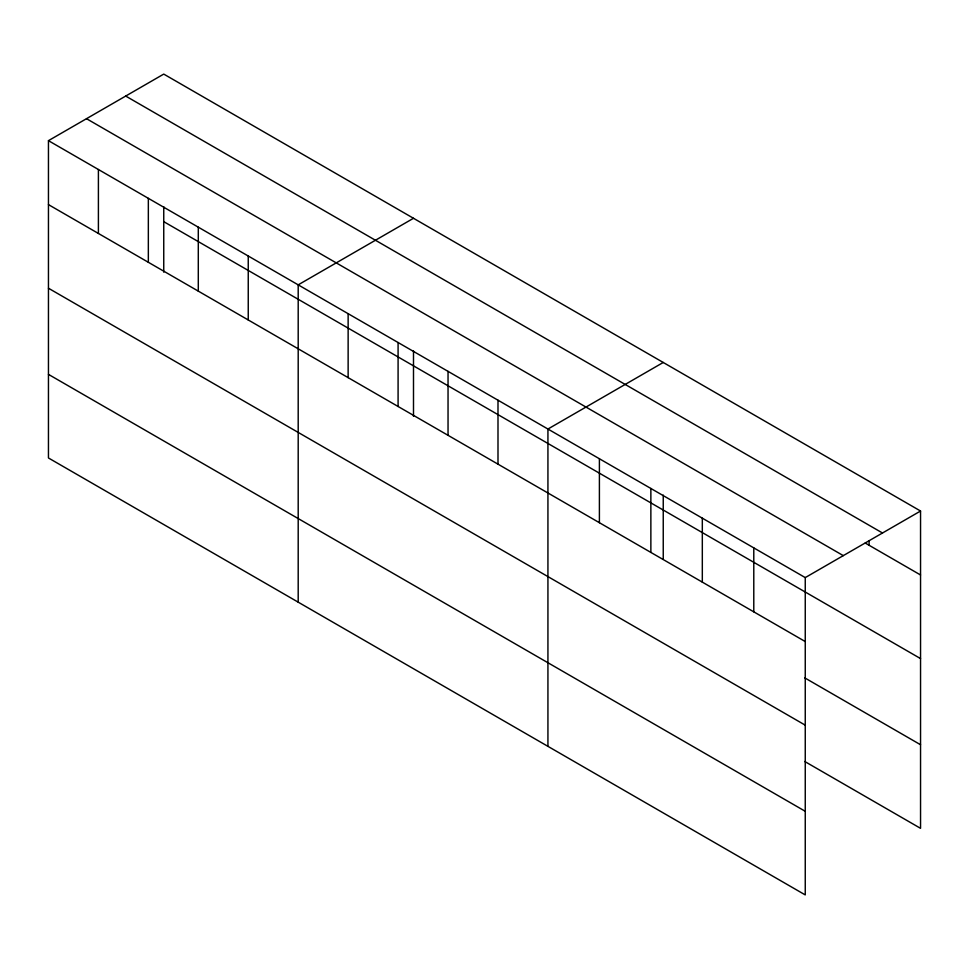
<?xml version="1.0" encoding="UTF-8"?>
<svg xmlns="http://www.w3.org/2000/svg" width="969" height="969" viewBox="0 0 969 969"><rect width="100%" height="100%" fill="white"/><g stroke="black" fill="none" stroke-linecap="round" stroke-linejoin="round"><path stroke-width="1.45" d="M48.45 140.662L805.251 577.597L805.251 894.908L48.45 457.974L48.45 140.662L163.749 74.092L920.55 511.026L920.55 828.338L804.754 761.489M413.497 218.279L298.198 284.85L298.198 602.161M663.244 362.467L547.933 429.037L547.933 746.348M805.251 577.597L920.55 511.026M125.704 96.064L882.505 532.998M865.232 543.04L920.55 574.98M86.495 118.69L843.296 555.625M163.749 221.659L920.55 658.593M48.45 204.616L805.251 641.551M804.754 677.876L920.55 744.737M48.45 288.229L805.251 725.163M48.45 374.373L805.251 811.295M869.084 540.811L869.084 545.268M753.785 547.885L753.785 611.839M702.319 518.173L702.319 582.127M663.244 495.098L663.244 559.04M650.865 488.461L650.865 552.415M599.399 458.749L599.399 522.703M497.993 400.197L497.993 464.151M448.041 371.357L448.041 435.323M413.497 350.911L413.497 416.343M398.089 342.529L398.089 406.483M348.137 313.69L348.137 377.644M248.246 256.01L248.246 319.964M198.294 227.17L198.294 291.136M163.749 206.724L163.749 272.156M148.342 198.342L148.342 262.296M98.402 169.502L98.402 233.456"/></g></svg>
